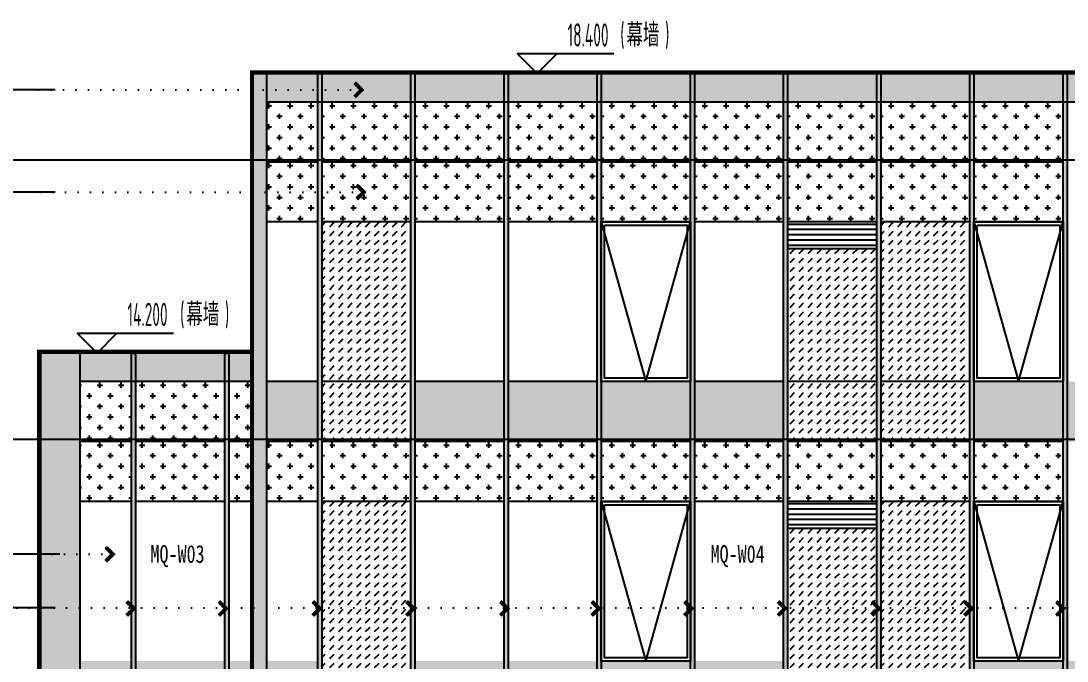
# Model space of a CAD drawing. Extents: x -863035 to 270371, y -8918 to 240488.
# Drawn here: x -304712 to -288990, y 129526 to 139148 of the extents above; entities that cross this region are included whole.
import ezdxf

# ---------------------------------------------------------------- set-up
doc = ezdxf.new("R2010")
doc.units = 0
doc.header["$LTSCALE"] = 1000
doc.header["$MEASUREMENT"] = 0
doc.linetypes.add('109-34 轴网$0$L1$0$$AUDIT_BAD_LTYPE1', pattern=[0])
doc.linetypes.add('DOT2', pattern=[0.125, 0, -0.125])
for name, color, linetype in [('01-标注_标高', 200, 'Continuous'), ('01-标注_符号', 200, 'Continuous'), ('02-TEXT_标注', 130, 'Continuous'), ('05-填充_156', 156, 'Continuous'), ('05-填充_18', 18, 'Continuous'), ('05-填充_天正', 26, 'Continuous'), ('A-C_窗', 140, 'Continuous'), ('D_铝板', 181, 'Continuous'), ('E-立面', 255, 'Continuous'), ('E-立面轮廓', 241, 'Continuous')]:
    doc.layers.add(name, color=color, linetype=linetype)
doc.layers.add('04-不打印_辅助线', color=165, linetype='Continuous', plot=False)
doc.styles.add('_TCH_DIM', font='ROS1', dxfattribs={"width": 0.75, "bigfont": 'JD'})
doc.styles.add('_TCH_LABEL', font='', dxfattribs={"width": 0.75})
doc.styles.add('logo-3', font='', dxfattribs={"width": 0.8})
doc.styles.get('_TCH_LABEL').set_extended_font_data('SimSun')
doc.styles.get('logo-3').set_extended_font_data('SimSun')
doc.dimstyles.new('副本 ISO-1', dxfattribs={"dimtxt": 2.5, "dimasz": 1.5, "dimexe": 1.25, "dimexo": 0.625, "dimtad": 1, "dimdec": 0, "dimtxsty": 'logo-3', "dimblk": 'ARCHTICK', "dimcen": 2.5, "dimdle": 1, "dimadec": 0, "dimazin": 0, "dimtfac": 1, "dimtdec": 0, "dimtix": 1, "dimtmove": 0, "dimatfit": 3, "dimldrblk": 'AR', "dimfxl": 0, "dimarcsym": 0})
pattern_1 = [(360, (31080, 19107.46), (158.75, 158.75), [79.375, -238.125]), (90, (31119.68, 19067.77), (-158.75, 158.75), [79.375, -238.125])]
pattern_2 = [(360, (31080, 23307.46), (158.75, 158.75), [79.375, -238.125]), (90, (31119.68, 23267.77), (-158.75, 158.75), [79.375, -238.125])]
pattern_3 = [(360, (31080, 20007.46), (158.75, 158.75), [79.375, -238.125]), (90, (31119.68, 19967.77), (-158.75, 158.75), [79.375, -238.125])]
pattern_4 = [(360, (31080, 24207.46), (158.75, 158.75), [79.375, -238.125]), (90, (31119.68, 24167.77), (-158.75, 158.75), [79.375, -238.125])]
pattern_5 = [(45, (31079.99, 19107.46), (4e-14, 134.70384), [95.25, -95.25])]
pattern_6 = [(45, (31079.99, 23307.46), (4e-14, 134.70384), [95.25, -95.25])]

# ---------------------------------------------------------------- blocks, each defined once
blk = doc.blocks.new('A$C2DDF4F07')
at = {"layer": 'A-C_窗'}
for points in [[(0, 2400), (1340, 2400), (1340, 0), (0, 0)], [(50, 2350), (1290, 2350), (1290, 50), (50, 50)]]:
    blk.add_lwpolyline(points, close=True, dxfattribs=at)
blk.add_lwpolyline([(0, 2400), (670, 0), (1340, 2400)], dxfattribs=at)
blk = doc.blocks.new('*U25')
at = {"layer": '05-填充_18'}
h = blk.add_hatch(color=256, dxfattribs=at)
h.dxf.hatch_style = 1
h.paths.add_polyline_path([(60, -10350), (0, -10350), (0, 310), (60, 310)])
blk.add_lwpolyline([(60, -10350), (0, -10350), (0, 310), (60, 310)], close=True)
blk = doc.blocks.new('*U32')
at = {"layer": '05-填充_18'}
h = blk.add_hatch(color=256, dxfattribs=at)
h.dxf.hatch_style = 1
h.paths.add_polyline_path([(60, -8090), (0, -8090), (0, 310), (60, 310)])
blk.add_lwpolyline([(60, -8090), (0, -8090), (0, 310), (60, 310)], close=True)
blk = doc.blocks.new('*U24')
at = {"layer": '05-填充_18'}
h = blk.add_hatch(color=256, dxfattribs=at)
h.dxf.hatch_style = 1
h.paths.add_polyline_path([(60, -14550), (0, -14550), (0, 310), (60, 310)])
blk.add_lwpolyline([(60, -14550), (0, -14550), (0, 310), (60, 310)], close=True)
blk = doc.blocks.new('_ArchTick')
at = {"color": 0, "linetype": 'ByBlock', "const_width": 0.4}
blk.add_lwpolyline([(-0.5, -0.5), (0.5, 0.5)], dxfattribs=at)
blk = doc.blocks.new('*X7')
at = {"color": 0}
for p, q in [((-1012.3116, 1692.7221), (-1012.3116, 1692.7226)), ((-1012.3115, 1692.7227), (-1012.2838, 1692.7227)), ((-1012.3111, 1692.7217), (-1012.2828, 1692.7217)), ((-1012.3106, 1692.7211), (-1012.3106, 1692.7236)), ((-1012.3105, 1692.7237), (-1012.2848, 1692.7237)), ((-1012.3101, 1692.7207), (-1012.2818, 1692.7207)), ((-1012.3096, 1692.7201), (-1012.3096, 1692.7246)), ((-1012.3095, 1692.7247), (-1012.2858, 1692.7247)), ((-1012.3091, 1692.7197), (-1012.2808, 1692.7197)), ((-1012.3086, 1692.7191), (-1012.3086, 1692.7256)), ((-1012.3085, 1692.7257), (-1012.2868, 1692.7257)), ((-1012.3081, 1692.7187), (-1012.2798, 1692.7187)), ((-1012.3076, 1692.7181), (-1012.3076, 1692.7266)), ((-1012.3075, 1692.7267), (-1012.2878, 1692.7267)), ((-1012.3071, 1692.7177), (-1012.2788, 1692.7177)), ((-1012.3066, 1692.7171), (-1012.3066, 1692.7276)), ((-1012.3065, 1692.7277), (-1012.2888, 1692.7277)), ((-1012.3061, 1692.7167), (-1012.2778, 1692.7167)), ((-1012.3056, 1692.7161), (-1012.3056, 1692.7286)), ((-1012.3055, 1692.7287), (-1012.2898, 1692.7287)), ((-1012.3051, 1692.7157), (-1012.2768, 1692.7157)), ((-1012.3046, 1692.7151), (-1012.3046, 1692.7296)), ((-1012.3045, 1692.7297), (-1012.2908, 1692.7297)), ((-1012.3041, 1692.7147), (-1012.2758, 1692.7147)), ((-1012.3036, 1692.7141), (-1012.3036, 1692.7306)), ((-1012.3035, 1692.7307), (-1012.2918, 1692.7307)), ((-1012.3031, 1692.7137), (-1012.2748, 1692.7137)), ((-1012.3026, 1692.7131), (-1012.3026, 1692.7316)), ((-1012.3025, 1692.7317), (-1012.2928, 1692.7317)), ((-1012.3021, 1692.7127), (-1012.2738, 1692.7127)), ((-1012.3016, 1692.7121), (-1012.3016, 1692.7326)), ((-1012.3015, 1692.7327), (-1012.2938, 1692.7327)), ((-1012.3011, 1692.7117), (-1012.2728, 1692.7117)), ((-1012.3006, 1692.7111), (-1012.3006, 1692.7336)), ((-1012.3005, 1692.7337), (-1012.2948, 1692.7337)), ((-1012.3001, 1692.7107), (-1012.2718, 1692.7107)), ((-1012.2996, 1692.7101), (-1012.2996, 1692.7346)), ((-1012.2995, 1692.7347), (-1012.2958, 1692.7347)), ((-1012.2991, 1692.7097), (-1012.2708, 1692.7097)), ((-1012.2986, 1692.7091), (-1012.2986, 1692.7356)), ((-1012.2985, 1692.7357), (-1012.2968, 1692.7357)), ((-1012.2981, 1692.7087), (-1012.2698, 1692.7087)), ((-1012.2976, 1692.7081), (-1012.2976, 1692.7364)), ((-1012.2971, 1692.7077), (-1012.2688, 1692.7077)), ((-1012.2966, 1692.7071), (-1012.2966, 1692.7354)), ((-1012.2961, 1692.7067), (-1012.2678, 1692.7067)), ((-1012.2956, 1692.7061), (-1012.2956, 1692.7344)), ((-1012.2951, 1692.7057), (-1012.2668, 1692.7057)), ((-1012.2946, 1692.7051), (-1012.2946, 1692.7334)), ((-1012.2941, 1692.7047), (-1012.2658, 1692.7047)), ((-1012.2936, 1692.7041), (-1012.2936, 1692.7324)), ((-1012.2931, 1692.7037), (-1012.2648, 1692.7037)), ((-1012.2926, 1692.7031), (-1012.2926, 1692.7314)), ((-1012.2921, 1692.7027), (-1012.2638, 1692.7027)), ((-1012.2916, 1692.7021), (-1012.2916, 1692.7304)), ((-1012.2911, 1692.7017), (-1012.2628, 1692.7017)), ((-1012.2906, 1692.7011), (-1012.2906, 1692.7294)), ((-1012.2901, 1692.7007), (-1012.2618, 1692.7007)), ((-1012.2896, 1692.7001), (-1012.2896, 1692.7284)), ((-1012.2891, 1692.6997), (-1012.2608, 1692.6997)), ((-1012.2886, 1692.6991), (-1012.2886, 1692.7274)), ((-1012.2881, 1692.6987), (-1012.2598, 1692.6987)), ((-1012.2876, 1692.6981), (-1012.2876, 1692.7264)), ((-1012.2871, 1692.6977), (-1012.2588, 1692.6977)), ((-1012.2866, 1692.6971), (-1012.2866, 1692.7254)), ((-1012.2861, 1692.6967), (-1012.2578, 1692.6967)), ((-1012.2856, 1692.6961), (-1012.2856, 1692.7244)), ((-1012.2851, 1692.6957), (-1012.2568, 1692.6957)), ((-1012.2846, 1692.6951), (-1012.2846, 1692.7234)), ((-1012.2841, 1692.6947), (-1012.2558, 1692.6947)), ((-1012.2836, 1692.6941), (-1012.2836, 1692.7224)), ((-1012.2831, 1692.6937), (-1012.2548, 1692.6937)), ((-1012.2826, 1692.6931), (-1012.2826, 1692.7214)), ((-1012.2821, 1692.6927), (-1012.2538, 1692.6927)), ((-1012.2816, 1692.6921), (-1012.2816, 1692.7204)), ((-1012.2811, 1692.6917), (-1012.2528, 1692.6917)), ((-1012.2806, 1692.6911), (-1012.2806, 1692.7194)), ((-1012.2801, 1692.6907), (-1012.2518, 1692.6907)), ((-1012.2796, 1692.6901), (-1012.2796, 1692.7184)), ((-1012.2791, 1692.6897), (-1012.2508, 1692.6897)), ((-1012.2786, 1692.6891), (-1012.2786, 1692.7174)), ((-1012.2781, 1692.6887), (-1012.2498, 1692.6887)), ((-1012.2776, 1692.6881), (-1012.2776, 1692.7164)), ((-1012.2771, 1692.6877), (-1012.2488, 1692.6877)), ((-1012.2766, 1692.6871), (-1012.2766, 1692.7154)), ((-1012.2761, 1692.6867), (-1012.2478, 1692.6867)), ((-1012.2756, 1692.6861), (-1012.2756, 1692.7144)), ((-1012.2756, 1692.6537), (-1012.2473, 1692.6537)), ((-1012.2751, 1692.6857), (-1012.2468, 1692.6857)), ((-1012.2746, 1692.6851), (-1012.2746, 1692.7134)), ((-1012.2746, 1692.6547), (-1012.2463, 1692.6547)), ((-1012.2746, 1692.6264), (-1012.2746, 1692.6547)), ((-1012.2741, 1692.6847), (-1012.2458, 1692.6847)), ((-1012.2736, 1692.6841), (-1012.2736, 1692.7124)), ((-1012.2736, 1692.6557), (-1012.2453, 1692.6557)), ((-1012.2736, 1692.6274), (-1012.2736, 1692.6557)), ((-1012.2731, 1692.6837), (-1012.2448, 1692.6837)), ((-1012.2726, 1692.6831), (-1012.2726, 1692.7114)), ((-1012.2726, 1692.6567), (-1012.2443, 1692.6567)), ((-1012.2726, 1692.6284), (-1012.2726, 1692.6567)), ((-1012.2721, 1692.6827), (-1012.2438, 1692.6827)), ((-1012.2716, 1692.6821), (-1012.2716, 1692.7104)), ((-1012.2716, 1692.6577), (-1012.2433, 1692.6577)), ((-1012.2716, 1692.6294), (-1012.2716, 1692.6577)), ((-1012.2711, 1692.6817), (-1012.2428, 1692.6817)), ((-1012.2706, 1692.6811), (-1012.2706, 1692.7094)), ((-1012.2706, 1692.6587), (-1012.2423, 1692.6587)), ((-1012.2706, 1692.6304), (-1012.2706, 1692.6587)), ((-1012.2701, 1692.6807), (-1012.2418, 1692.6807)), ((-1012.2696, 1692.6801), (-1012.2696, 1692.7084)), ((-1012.2696, 1692.6597), (-1012.2413, 1692.6597)), ((-1012.2696, 1692.6314), (-1012.2696, 1692.6597)), ((-1012.2691, 1692.6797), (-1012.2408, 1692.6797)), ((-1012.2686, 1692.6791), (-1012.2686, 1692.7074)), ((-1012.2686, 1692.6607), (-1012.2403, 1692.6607)), ((-1012.2686, 1692.6324), (-1012.2686, 1692.6607)), ((-1012.2681, 1692.6787), (-1012.2398, 1692.6787)), ((-1012.2676, 1692.6781), (-1012.2676, 1692.7064)), ((-1012.2676, 1692.6617), (-1012.2393, 1692.6617)), ((-1012.2676, 1692.6334), (-1012.2676, 1692.6617)), ((-1012.2671, 1692.6777), (-1012.2388, 1692.6777)), ((-1012.2666, 1692.6771), (-1012.2666, 1692.7054)), ((-1012.2666, 1692.6627), (-1012.2383, 1692.6627)), ((-1012.2666, 1692.6344), (-1012.2666, 1692.6627)), ((-1012.2661, 1692.6767), (-1012.2378, 1692.6767)), ((-1012.2656, 1692.6761), (-1012.2656, 1692.7044)), ((-1012.2656, 1692.6637), (-1012.2373, 1692.6637)), ((-1012.2656, 1692.6354), (-1012.2656, 1692.6637)), ((-1012.2651, 1692.6757), (-1012.2368, 1692.6757)), ((-1012.2646, 1692.6751), (-1012.2646, 1692.7034)), ((-1012.2646, 1692.6647), (-1012.2363, 1692.6647)), ((-1012.2646, 1692.6364), (-1012.2646, 1692.6647)), ((-1012.2641, 1692.6747), (-1012.2358, 1692.6747)), ((-1012.2636, 1692.6741), (-1012.2636, 1692.7024)), ((-1012.2636, 1692.6657), (-1012.2353, 1692.6657)), ((-1012.2636, 1692.6374), (-1012.2636, 1692.6657)), ((-1012.2631, 1692.6737), (-1012.2348, 1692.6737)), ((-1012.2626, 1692.6731), (-1012.2626, 1692.7014)), ((-1012.2626, 1692.6667), (-1012.2343, 1692.6667)), ((-1012.2626, 1692.6384), (-1012.2626, 1692.6667)), ((-1012.2621, 1692.6727), (-1012.2338, 1692.6727)), ((-1012.2616, 1692.6721), (-1012.2616, 1692.7004)), ((-1012.2616, 1692.6677), (-1012.2333, 1692.6677)), ((-1012.2616, 1692.6394), (-1012.2616, 1692.6677)), ((-1012.2611, 1692.6717), (-1012.2328, 1692.6717)), ((-1012.2606, 1692.6711), (-1012.2606, 1692.6994)), ((-1012.2606, 1692.6687), (-1012.2323, 1692.6687)), ((-1012.2606, 1692.6404), (-1012.2606, 1692.6687)), ((-1012.2601, 1692.6707), (-1012.2318, 1692.6707)), ((-1012.2596, 1692.6701), (-1012.2596, 1692.6984)), ((-1012.2596, 1692.6697), (-1012.2313, 1692.6697)), ((-1012.2596, 1692.6414), (-1012.2596, 1692.6697)), ((-1012.2586, 1692.6424), (-1012.2586, 1692.6974)), ((-1012.2576, 1692.6434), (-1012.2576, 1692.6964)), ((-1012.2566, 1692.6444), (-1012.2566, 1692.6954)), ((-1012.2556, 1692.6454), (-1012.2556, 1692.6944)), ((-1012.2546, 1692.6464), (-1012.2546, 1692.6934)), ((-1012.2536, 1692.6474), (-1012.2536, 1692.6924)), ((-1012.2526, 1692.6484), (-1012.2526, 1692.6914)), ((-1012.2516, 1692.6494), (-1012.2516, 1692.6904)), ((-1012.2506, 1692.6504), (-1012.2506, 1692.6894)), ((-1012.2496, 1692.6514), (-1012.2496, 1692.6884)), ((-1012.2486, 1692.6524), (-1012.2486, 1692.6874)), ((-1012.2476, 1692.6534), (-1012.2476, 1692.6864)), ((-1012.2466, 1692.6544), (-1012.2466, 1692.6854)), ((-1012.2456, 1692.6554), (-1012.2456, 1692.6844)), ((-1012.2446, 1692.6564), (-1012.2446, 1692.6834)), ((-1012.2436, 1692.6574), (-1012.2436, 1692.6824)), ((-1012.2426, 1692.6584), (-1012.2426, 1692.6814)), ((-1012.2416, 1692.6594), (-1012.2416, 1692.6804)), ((-1012.2406, 1692.6604), (-1012.2406, 1692.6794)), ((-1012.2396, 1692.6614), (-1012.2396, 1692.6784)), ((-1012.2386, 1692.6624), (-1012.2386, 1692.6774)), ((-1012.2376, 1692.6634), (-1012.2376, 1692.6764)), ((-1012.2366, 1692.6644), (-1012.2366, 1692.6754)), ((-1012.2356, 1692.6654), (-1012.2356, 1692.6744)), ((-1012.2346, 1692.6664), (-1012.2346, 1692.6734)), ((-1012.2336, 1692.6674), (-1012.2336, 1692.6724)), ((-1012.2326, 1692.6684), (-1012.2326, 1692.6714)), ((-1012.2316, 1692.6694), (-1012.2316, 1692.6704)), ((-1012.3116, 1692.6177), (-1012.2833, 1692.6177)), ((-1012.3116, 1692.6172), (-1012.3116, 1692.6177)), ((-1012.3111, 1692.6167), (-1012.2843, 1692.6167)), ((-1012.3106, 1692.6187), (-1012.2823, 1692.6187)), ((-1012.3106, 1692.6162), (-1012.3106, 1692.6187)), ((-1012.3101, 1692.6157), (-1012.2853, 1692.6157)), ((-1012.3096, 1692.6197), (-1012.2813, 1692.6197)), ((-1012.3096, 1692.6152), (-1012.3096, 1692.6197)), ((-1012.3091, 1692.6147), (-1012.2863, 1692.6147)), ((-1012.3086, 1692.6207), (-1012.2803, 1692.6207)), ((-1012.3086, 1692.6142), (-1012.3086, 1692.6207)), ((-1012.3081, 1692.6137), (-1012.2873, 1692.6137)), ((-1012.3076, 1692.6217), (-1012.2793, 1692.6217)), ((-1012.3076, 1692.6132), (-1012.3076, 1692.6217)), ((-1012.3071, 1692.6127), (-1012.2883, 1692.6127)), ((-1012.3066, 1692.6227), (-1012.2783, 1692.6227)), ((-1012.3066, 1692.6122), (-1012.3066, 1692.6227)), ((-1012.3061, 1692.6117), (-1012.2893, 1692.6117)), ((-1012.3056, 1692.6237), (-1012.2773, 1692.6237)), ((-1012.3056, 1692.6112), (-1012.3056, 1692.6237)), ((-1012.3051, 1692.6107), (-1012.2903, 1692.6107)), ((-1012.3046, 1692.6247), (-1012.2763, 1692.6247)), ((-1012.3046, 1692.6102), (-1012.3046, 1692.6247)), ((-1012.3041, 1692.6097), (-1012.2913, 1692.6097)), ((-1012.3036, 1692.6257), (-1012.2753, 1692.6257)), ((-1012.3036, 1692.6092), (-1012.3036, 1692.6257)), ((-1012.3031, 1692.6087), (-1012.2923, 1692.6087)), ((-1012.3026, 1692.6267), (-1012.2743, 1692.6267)), ((-1012.3026, 1692.6082), (-1012.3026, 1692.6267)), ((-1012.3021, 1692.6077), (-1012.2933, 1692.6077)), ((-1012.3016, 1692.6277), (-1012.2733, 1692.6277)), ((-1012.3016, 1692.6072), (-1012.3016, 1692.6277)), ((-1012.3011, 1692.6067), (-1012.2943, 1692.6067)), ((-1012.3006, 1692.6287), (-1012.2723, 1692.6287)), ((-1012.3006, 1692.6062), (-1012.3006, 1692.6287)), ((-1012.3001, 1692.6057), (-1012.2953, 1692.6057)), ((-1012.2996, 1692.6297), (-1012.2713, 1692.6297)), ((-1012.2996, 1692.6052), (-1012.2996, 1692.6297)), ((-1012.2991, 1692.6047), (-1012.2963, 1692.6047)), ((-1012.2986, 1692.6307), (-1012.2703, 1692.6307)), ((-1012.2986, 1692.6042), (-1012.2986, 1692.6307)), ((-1012.2981, 1692.6037), (-1012.2973, 1692.6037)), ((-1012.2976, 1692.6317), (-1012.2693, 1692.6317)), ((-1012.2976, 1692.6034), (-1012.2976, 1692.6317)), ((-1012.2966, 1692.6327), (-1012.2683, 1692.6327)), ((-1012.2966, 1692.6044), (-1012.2966, 1692.6327)), ((-1012.2956, 1692.6337), (-1012.2673, 1692.6337)), ((-1012.2956, 1692.6054), (-1012.2956, 1692.6337)), ((-1012.2946, 1692.6347), (-1012.2663, 1692.6347)), ((-1012.2946, 1692.6064), (-1012.2946, 1692.6347)), ((-1012.2936, 1692.6357), (-1012.2653, 1692.6357)), ((-1012.2936, 1692.6074), (-1012.2936, 1692.6357)), ((-1012.2926, 1692.6367), (-1012.2643, 1692.6367)), ((-1012.2926, 1692.6084), (-1012.2926, 1692.6367)), ((-1012.2916, 1692.6377), (-1012.2633, 1692.6377)), ((-1012.2916, 1692.6094), (-1012.2916, 1692.6377)), ((-1012.2906, 1692.6387), (-1012.2623, 1692.6387)), ((-1012.2906, 1692.6104), (-1012.2906, 1692.6387)), ((-1012.2896, 1692.6397), (-1012.2613, 1692.6397)), ((-1012.2896, 1692.6114), (-1012.2896, 1692.6397)), ((-1012.2886, 1692.6407), (-1012.2603, 1692.6407)), ((-1012.2886, 1692.6124), (-1012.2886, 1692.6407)), ((-1012.2876, 1692.6417), (-1012.2593, 1692.6417)), ((-1012.2876, 1692.6134), (-1012.2876, 1692.6417)), ((-1012.2866, 1692.6427), (-1012.2583, 1692.6427)), ((-1012.2866, 1692.6144), (-1012.2866, 1692.6427)), ((-1012.2856, 1692.6437), (-1012.2573, 1692.6437)), ((-1012.2856, 1692.6154), (-1012.2856, 1692.6437)), ((-1012.2846, 1692.6447), (-1012.2563, 1692.6447)), ((-1012.2846, 1692.6164), (-1012.2846, 1692.6447)), ((-1012.2836, 1692.6457), (-1012.2553, 1692.6457)), ((-1012.2836, 1692.6174), (-1012.2836, 1692.6457)), ((-1012.2826, 1692.6467), (-1012.2543, 1692.6467)), ((-1012.2826, 1692.6184), (-1012.2826, 1692.6467)), ((-1012.2816, 1692.6477), (-1012.2533, 1692.6477)), ((-1012.2816, 1692.6194), (-1012.2816, 1692.6477)), ((-1012.2806, 1692.6487), (-1012.2523, 1692.6487)), ((-1012.2806, 1692.6204), (-1012.2806, 1692.6487)), ((-1012.2796, 1692.6497), (-1012.2513, 1692.6497)), ((-1012.2796, 1692.6214), (-1012.2796, 1692.6497)), ((-1012.2786, 1692.6507), (-1012.2503, 1692.6507)), ((-1012.2786, 1692.6224), (-1012.2786, 1692.6507)), ((-1012.2776, 1692.6517), (-1012.2493, 1692.6517)), ((-1012.2776, 1692.6234), (-1012.2776, 1692.6517)), ((-1012.2766, 1692.6527), (-1012.2483, 1692.6527)), ((-1012.2766, 1692.6244), (-1012.2766, 1692.6527)), ((-1012.2756, 1692.6254), (-1012.2756, 1692.6537))]:
    blk.add_line(p, q, dxfattribs=at)
blk = doc.blocks.new('A-ARROW')
blk.add_lwpolyline([(0.0808, 0.0525), (0.0666, 0.0666), (0, 0), (0.0666, -0.0666), (0.0808, -0.0525), (0.0283, 0)], close=True)
at = {"rotation": 180}
blk.add_blockref('*X7', (-1012.2311, 1692.6699), dxfattribs=at)
blk = doc.blocks.new('AR')
at = {"xscale": -21.59999999986031, "yscale": 21.59999999999127, "zscale": 21.6, "rotation": 359.9999997162888}
blk.add_blockref('A-ARROW', (0, 0), dxfattribs=at)
blk = doc.blocks.new('htgrsjuhytj')
at = {"layer": '05-填充_156'}
h = blk.add_hatch(dxfattribs=at)
h.set_pattern_fill('CROSS', color=136, scale=100, angle=90)
h.set_pattern_definition(pattern_4)
h.paths.add_polyline_path([(12165.7, -5748.3), (11395.7, -5748.3), (11395.7, -6648.3), (12165.7, -6648.3)])
h = blk.add_hatch(dxfattribs=at)
h.set_pattern_fill('CROSS', color=136, scale=100, angle=90)
h.set_pattern_definition(pattern_4)
h.paths.add_polyline_path([(13565.7, -5748.3), (12225.7, -5748.3), (12225.7, -6648.3), (13565.7, -6648.3)])
h = blk.add_hatch(dxfattribs=at)
h.set_pattern_fill('CROSS', color=136, scale=100, angle=90)
h.set_pattern_definition([(360, (32480, 24207.46), (158.75, 158.75), [79.375, -238.125]), (90, (32519.68, 24167.77), (-158.75, 158.75), [79.375, -238.125])])
h.paths.add_polyline_path([(14965.7, -5748.3), (13625.7, -5748.3), (13625.7, -6648.3), (14965.7, -6648.3)])
h = blk.add_hatch(dxfattribs=at)
h.set_pattern_fill('CROSS', color=136, scale=100, angle=90)
h.set_pattern_definition([(360, (33880, 24207.46), (158.75, 158.75), [79.375, -238.125]), (90, (33919.68, 24167.77), (-158.75, 158.75), [79.375, -238.125])])
h.paths.add_polyline_path([(16365.7, -5748.3), (15025.7, -5748.3), (15025.7, -6648.3), (16365.7, -6648.3)])
h = blk.add_hatch(dxfattribs=at)
h.set_pattern_fill('CROSS', color=136, scale=100, angle=90)
h.set_pattern_definition([(360, (35280, 24207.46), (158.75, 158.75), [79.375, -238.125]), (90, (35319.68, 24167.77), (-158.75, 158.75), [79.375, -238.125])])
h.paths.add_polyline_path([(17765.7, -5748.3), (16425.7, -5748.3), (16425.7, -6648.3), (17765.7, -6648.3)])
h = blk.add_hatch(dxfattribs=at)
h.set_pattern_fill('CROSS', color=136, scale=100, angle=90)
h.set_pattern_definition([(360, (36680, 24207.46), (158.75, 158.75), [79.375, -238.125]), (90, (36719.68, 24167.77), (-158.75, 158.75), [79.375, -238.125])])
h.paths.add_polyline_path([(19165.7, -5748.3), (17825.7, -5748.3), (17825.7, -6648.3), (19165.7, -6648.3)])
h = blk.add_hatch(dxfattribs=at)
h.set_pattern_fill('CROSS', color=136, scale=100, angle=90)
h.set_pattern_definition([(360, (38080, 24207.46), (158.75, 158.75), [79.375, -238.125]), (90, (38119.68, 24167.77), (-158.75, 158.75), [79.375, -238.125])])
h.paths.add_polyline_path([(20565.7, -5748.3), (19225.7, -5748.3), (19225.7, -6648.3), (20565.7, -6648.3)])
h = blk.add_hatch(dxfattribs=at)
h.set_pattern_fill('CROSS', color=136, scale=100, angle=90)
h.set_pattern_definition([(360, (39480, 24207.46), (158.75, 158.75), [79.375, -238.125]), (90, (39519.68, 24167.77), (-158.75, 158.75), [79.375, -238.125])])
h.paths.add_polyline_path([(21965.7, -5748.3), (20625.7, -5748.3), (20625.7, -6648.3), (21965.7, -6648.3)])
h = blk.add_hatch(dxfattribs=at)
h.set_pattern_fill('CROSS', color=136, scale=100, angle=90)
h.set_pattern_definition([(360, (40880, 24207.46), (158.75, 158.75), [79.375, -238.125]), (90, (40919.68, 24167.77), (-158.75, 158.75), [79.375, -238.125])])
h.paths.add_polyline_path([(23365.7, -5748.3), (22025.7, -5748.3), (22025.7, -6648.3), (23365.7, -6648.3)])
h = blk.add_hatch(dxfattribs=at)
h.set_pattern_fill('CROSS', color=136, scale=100, angle=90)
h.set_pattern_definition(pattern_2)
h.paths.add_polyline_path([(12165.7, -6648.3), (11395.7, -6648.3), (11395.7, -7548.3), (12165.7, -7548.3)])
h = blk.add_hatch(dxfattribs=at)
h.set_pattern_fill('CROSS', color=136, scale=100, angle=90)
h.set_pattern_definition(pattern_2)
h.paths.add_polyline_path([(13565.7, -6648.3), (12225.7, -6648.3), (12225.7, -7548.3), (13565.7, -7548.3)])
h = blk.add_hatch(dxfattribs=at)
h.set_pattern_fill('CROSS', color=136, scale=100, angle=90)
h.set_pattern_definition([(360, (32480, 23307.46), (158.75, 158.75), [79.375, -238.125]), (90, (32519.68, 23267.77), (-158.75, 158.75), [79.375, -238.125])])
h.paths.add_polyline_path([(14965.7, -6648.3), (13625.7, -6648.3), (13625.7, -7548.3), (14965.7, -7548.3)])
h = blk.add_hatch(dxfattribs=at)
h.set_pattern_fill('CROSS', color=136, scale=100, angle=90)
h.set_pattern_definition([(360, (33880, 23307.46), (158.75, 158.75), [79.375, -238.125]), (90, (33919.68, 23267.77), (-158.75, 158.75), [79.375, -238.125])])
h.paths.add_polyline_path([(16365.7, -6648.3), (15025.7, -6648.3), (15025.7, -7548.3), (16365.7, -7548.3)])
h = blk.add_hatch(dxfattribs=at)
h.set_pattern_fill('CROSS', color=136, scale=100, angle=90)
h.set_pattern_definition([(360, (35280, 23307.46), (158.75, 158.75), [79.375, -238.125]), (90, (35319.68, 23267.77), (-158.75, 158.75), [79.375, -238.125])])
h.paths.add_polyline_path([(17765.7, -6648.3), (16425.7, -6648.3), (16425.7, -7548.3), (17765.7, -7548.3)])
h = blk.add_hatch(dxfattribs=at)
h.set_pattern_fill('CROSS', color=136, scale=100, angle=90)
h.set_pattern_definition([(360, (36680, 23307.46), (158.75, 158.75), [79.375, -238.125]), (90, (36719.68, 23267.77), (-158.75, 158.75), [79.375, -238.125])])
h.paths.add_polyline_path([(19165.7, -6648.3), (17825.7, -6648.3), (17825.7, -7548.3), (19165.7, -7548.3)])
h = blk.add_hatch(dxfattribs=at)
h.set_pattern_fill('CROSS', color=136, scale=100, angle=90)
h.set_pattern_definition([(360, (38080, 23307.46), (158.75, 158.75), [79.375, -238.125]), (90, (38119.68, 23267.77), (-158.75, 158.75), [79.375, -238.125])])
h.paths.add_polyline_path([(20565.7, -6648.3), (19225.7, -6648.3), (19225.7, -7548.3), (20565.7, -7548.3)])
h = blk.add_hatch(dxfattribs=at)
h.set_pattern_fill('CROSS', color=136, scale=100, angle=90)
h.set_pattern_definition([(360, (39480, 23307.46), (158.75, 158.75), [79.375, -238.125]), (90, (39519.68, 23267.77), (-158.75, 158.75), [79.375, -238.125])])
h.paths.add_polyline_path([(21965.7, -6648.3), (20625.7, -6648.3), (20625.7, -7548.3), (21965.7, -7548.3)])
h = blk.add_hatch(dxfattribs=at)
h.set_pattern_fill('CROSS', color=136, scale=100, angle=90)
h.set_pattern_definition([(360, (40880, 23307.46), (158.75, 158.75), [79.375, -238.125]), (90, (40919.68, 23267.77), (-158.75, 158.75), [79.375, -238.125])])
h.paths.add_polyline_path([(23365.7, -6648.3), (22025.7, -6648.3), (22025.7, -7548.3), (23365.7, -7548.3)])
h = blk.add_hatch(dxfattribs=at)
h.set_pattern_fill('DASH', color=256, scale=100, angle=135)
h.set_pattern_definition([(45, (22679.99, 23307.46), (4e-14, 134.70384), [95.25, -95.25])])
h.paths.add_polyline_path([(13565.7, -7548.3), (12225.7, -7548.3), (12225.7, -10848.3), (13565.7, -10848.3)])
h = blk.add_hatch(dxfattribs=at)
h.set_pattern_fill('DASH', color=256, scale=100, angle=135)
h.set_pattern_definition(pattern_6)
h.paths.add_polyline_path([(21965.7, -7548.3), (20625.7, -7548.3), (20625.7, -10848.3), (21965.7, -10848.3)])
h = blk.add_hatch(dxfattribs=at)
h.set_pattern_fill('DASH', color=256, scale=100, angle=135)
h.set_pattern_definition(pattern_6)
h.paths.add_polyline_path([(20565.7, -7948.3), (19225.7, -7948.3), (19225.7, -10848.3), (20565.7, -10848.3)])
h = blk.add_hatch(dxfattribs=at)
h.set_pattern_fill('CROSS', color=136, scale=100, angle=90)
h.set_pattern_definition(pattern_3)
h.paths.add_polyline_path([(9365.7, -9948.3), (8595.7, -9948.3), (8595.7, -10848.3), (9365.7, -10848.3)])
h = blk.add_hatch(dxfattribs=at)
h.set_pattern_fill('CROSS', color=136, scale=100, angle=90)
h.set_pattern_definition(pattern_3)
h.paths.add_polyline_path([(10765.7, -9948.3), (9425.7, -9948.3), (9425.7, -10848.3), (10765.7, -10848.3)])
h = blk.add_hatch(dxfattribs=at)
h.set_pattern_fill('CROSS', color=136, scale=100, angle=90)
h.set_pattern_definition(pattern_3)
h.paths.add_polyline_path([(11195.7, -9948.3), (10825.7, -9948.3), (10825.7, -10848.3), (11195.7, -10848.3)])
h = blk.add_hatch(dxfattribs=at)
h.set_pattern_fill('CROSS', color=136, scale=100, angle=90)
h.set_pattern_definition(pattern_1)
h.paths.add_polyline_path([(9365.7, -10848.3), (8595.7, -10848.3), (8595.7, -11748.3), (9365.7, -11748.3)])
h = blk.add_hatch(dxfattribs=at)
h.set_pattern_fill('CROSS', color=136, scale=100, angle=90)
h.set_pattern_definition(pattern_1)
h.paths.add_polyline_path([(10765.7, -10848.3), (9425.7, -10848.3), (9425.7, -11748.3), (10765.7, -11748.3)])
h = blk.add_hatch(dxfattribs=at)
h.set_pattern_fill('CROSS', color=136, scale=100, angle=90)
h.set_pattern_definition(pattern_1)
h.paths.add_polyline_path([(11195.7, -10848.3), (10825.7, -10848.3), (10825.7, -11748.3), (11195.7, -11748.3)])
h = blk.add_hatch(dxfattribs=at)
h.set_pattern_fill('CROSS', color=136, scale=100, angle=90)
h.set_pattern_definition(pattern_1)
h.paths.add_polyline_path([(12165.7, -10848.3), (11395.7, -10848.3), (11395.7, -11748.3), (12165.7, -11748.3)])
h = blk.add_hatch(dxfattribs=at)
h.set_pattern_fill('CROSS', color=136, scale=100, angle=90)
h.set_pattern_definition(pattern_1)
h.paths.add_polyline_path([(13565.7, -10848.3), (12225.7, -10848.3), (12225.7, -11748.3), (13565.7, -11748.3)])
h = blk.add_hatch(dxfattribs=at)
h.set_pattern_fill('CROSS', color=136, scale=100, angle=90)
h.set_pattern_definition([(360, (32480, 19107.46), (158.75, 158.75), [79.375, -238.125]), (90, (32519.68, 19067.77), (-158.75, 158.75), [79.375, -238.125])])
h.paths.add_polyline_path([(14965.7, -10848.3), (13625.7, -10848.3), (13625.7, -11748.3), (14965.7, -11748.3)])
h = blk.add_hatch(dxfattribs=at)
h.set_pattern_fill('CROSS', color=136, scale=100, angle=90)
h.set_pattern_definition([(360, (33880, 19107.46), (158.75, 158.75), [79.375, -238.125]), (90, (33919.68, 19067.77), (-158.75, 158.75), [79.375, -238.125])])
h.paths.add_polyline_path([(16365.7, -10848.3), (15025.7, -10848.3), (15025.7, -11748.3), (16365.7, -11748.3)])
h = blk.add_hatch(dxfattribs=at)
h.set_pattern_fill('CROSS', color=136, scale=100, angle=90)
h.set_pattern_definition([(360, (35280, 19107.46), (158.75, 158.75), [79.375, -238.125]), (90, (35319.68, 19067.77), (-158.75, 158.75), [79.375, -238.125])])
h.paths.add_polyline_path([(17765.7, -10848.3), (16425.7, -10848.3), (16425.7, -11748.3), (17765.7, -11748.3)])
h = blk.add_hatch(dxfattribs=at)
h.set_pattern_fill('CROSS', color=136, scale=100, angle=90)
h.set_pattern_definition([(360, (36680, 19107.46), (158.75, 158.75), [79.375, -238.125]), (90, (36719.68, 19067.77), (-158.75, 158.75), [79.375, -238.125])])
h.paths.add_polyline_path([(19165.7, -10848.3), (17825.7, -10848.3), (17825.7, -11748.3), (19165.7, -11748.3)])
h = blk.add_hatch(dxfattribs=at)
h.set_pattern_fill('CROSS', color=136, scale=100, angle=90)
h.set_pattern_definition([(360, (38080, 19107.46), (158.75, 158.75), [79.375, -238.125]), (90, (38119.68, 19067.77), (-158.75, 158.75), [79.375, -238.125])])
h.paths.add_polyline_path([(20565.7, -10848.3), (19225.7, -10848.3), (19225.7, -11748.3), (20565.7, -11748.3)])
h = blk.add_hatch(dxfattribs=at)
h.set_pattern_fill('CROSS', color=136, scale=100, angle=90)
h.set_pattern_definition([(360, (39480, 19107.46), (158.75, 158.75), [79.375, -238.125]), (90, (39519.68, 19067.77), (-158.75, 158.75), [79.375, -238.125])])
h.paths.add_polyline_path([(21965.7, -10848.3), (20625.7, -10848.3), (20625.7, -11748.3), (21965.7, -11748.3)])
h = blk.add_hatch(dxfattribs=at)
h.set_pattern_fill('CROSS', color=136, scale=100, angle=90)
h.set_pattern_definition([(360, (40880, 19107.46), (158.75, 158.75), [79.375, -238.125]), (90, (40919.68, 19067.77), (-158.75, 158.75), [79.375, -238.125])])
h.paths.add_polyline_path([(23365.7, -10848.3), (22025.7, -10848.3), (22025.7, -11748.3), (23365.7, -11748.3)])
h = blk.add_hatch(dxfattribs=at)
h.set_pattern_fill('DASH', color=256, scale=100, angle=135)
h.set_pattern_definition([(45, (22679.99, 19107.46), (4e-14, 134.70384), [95.25, -95.25])])
h.paths.add_polyline_path([(13565.7, -11748.3), (12225.7, -11748.3), (12225.7, -15048.3), (13565.7, -15048.3)])
h = blk.add_hatch(dxfattribs=at)
h.set_pattern_fill('DASH', color=256, scale=100, angle=135)
h.set_pattern_definition(pattern_5)
h.paths.add_polyline_path([(21965.7, -11748.3), (20625.7, -11748.3), (20625.7, -15048.3), (21965.7, -15048.3)])
h = blk.add_hatch(dxfattribs=at)
h.set_pattern_fill('DASH', color=256, scale=100, angle=135)
h.set_pattern_definition(pattern_5)
h.paths.add_polyline_path([(20565.7, -12148.3), (19225.7, -12148.3), (19225.7, -15048.3), (20565.7, -15048.3)])
at = {"layer": '05-填充_18'}
h = blk.add_hatch(color=256, dxfattribs=at)
h.dxf.hatch_style = 1
h.paths.add_polyline_path([(11395.7, -5318.3), (11195.7, -5318.3), (11195.7, -20178.3), (11395.7, -20178.3)])
h = blk.add_hatch(color=256, dxfattribs=at)
h.dxf.hatch_style = 1
h.paths.add_polyline_path([(11395.7, -5318.3), (11395.7, -5748.3), (23995.7, -5748.3), (23995.7, -5318.3)])
h = blk.add_hatch(color=256, dxfattribs=at)
h.dxf.hatch_style = 1
h.paths.add_polyline_path([(7995.7, -20178.3), (8595.7, -20178.3), (8595.7, -9518.3), (7995.7, -9518.3)])
h = blk.add_hatch(color=256, dxfattribs=at)
h.dxf.hatch_style = 1
h.paths.add_polyline_path([(8595.7, -9518.3), (8595.7, -9948.3), (11195.7, -9948.3), (11195.7, -9518.3)])
at = {"layer": '05-填充_天正'}
h = blk.add_hatch(dxfattribs=at)
h.set_pattern_fill('AR-CONC', color=256, scale=200)
h.set_pattern_definition([(50, (11547.93, -166974.53), (364.36934, -31.87817), [38.1, -419.1]), (355, (11547.93, -166974.53), (-70.48565, 382.1133), [30.48, -335.28]), (100.451, (11578.3, -166977.2), (293.885, 350.2334), [32.38, -356.18]), (46.1842, (11547.93, -166872.93), (542.1581, -84.0847), [57.15, -628.65]), (96.6356, (11593.1, -166879.94), (474.8085, 494.8511), [48.57, -534.27]), (351.184, (11547.93, -166872.93), (474.8092, 494.8502), [45.72, -502.92]), (21, (11598.73, -166898.33), (303.22976, -204.53104), [38.1, -419.1]), (326, (11598.73, -166898.33), (123.6041, 368.3759), [30.48, -335.28]), (71.4514, (11624, -166915.38), (426.833, 163.8457), [32.38, -356.18]), (37.5, (11547.93, -166974.53), (6.17721, 169.11008), [0, -331.216, 0, -340.36, 0, -336.55]), (7.5, (11547.93, -166974.53), (133.63933, 200.36115), [0, -194.056, 0, -323.596, 0, -128.27]), (327.5, (11434.65, -166974.53), (271.18119, -11.45749), [0, -127, 0, -396.24, 0, -525.78]), (317.5, (11383.85, -166974.53), (296.25836, 50.85298), [0, -165.1, 0, -263.144, 0, -373.38])])
h.paths.add_polyline_path([(50025.7, -9948.3), (50795.7, -9948.3), (50795.7, -10848.3), (50025.7, -10848.3)])
h.paths.add_polyline_path([(48625.7, -10848.3), (49965.7, -10848.3), (49965.7, -9948.3), (48625.7, -9948.3)])
h.paths.add_polyline_path([(47225.7, -10848.3), (48565.7, -10848.3), (48565.7, -9948.3), (47225.7, -9948.3)])
h.paths.add_polyline_path([(43025.7, -9948.3), (44365.7, -9948.3), (44365.7, -10848.3), (43025.7, -10848.3)])
h.paths.add_polyline_path([(41625.7, -10848.3), (42965.7, -10848.3), (42965.7, -9948.3), (41625.7, -9948.3)])
h.paths.add_polyline_path([(41345.7, -10848.3), (41565.7, -10848.3), (41565.7, -9948.3), (41345.7, -9948.3)])
h.paths.add_polyline_path([(23995.7, -9948.3), (24765.7, -9948.3), (24765.7, -10848.3), (23995.7, -10848.3)])
h.paths.add_polyline_path([(23425.7, -10848.3), (23995.7, -10848.3), (23995.7, -9948.3), (23425.7, -9948.3)])
h.paths.add_polyline_path([(22025.7, -10848.3), (23365.7, -10848.3), (23365.7, -9948.3), (22025.7, -9948.3)])
h.paths.add_polyline_path([(17825.7, -10848.3), (19165.7, -10848.3), (19165.7, -9948.3), (17825.7, -9948.3)])
h.paths.add_polyline_path([(16425.7, -10848.3), (17765.7, -10848.3), (17765.7, -9948.3), (16425.7, -9948.3)])
h.paths.add_polyline_path([(15025.7, -10848.3), (16365.7, -10848.3), (16365.7, -9948.3), (15025.7, -9948.3)])
h.paths.add_polyline_path([(13625.7, -10848.3), (14965.7, -10848.3), (14965.7, -9948.3), (13625.7, -9948.3)])
h.paths.add_polyline_path([(11395.7, -10848.3), (12165.7, -10848.3), (12165.7, -9948.3), (11395.7, -9948.3)])
h = blk.add_hatch(dxfattribs=at)
h.set_pattern_fill('AR-CONC', color=256, scale=200)
h.set_pattern_definition([(50, (11547.93, -171174.53), (364.36934, -31.87817), [38.1, -419.1]), (355, (11547.93, -171174.53), (-70.48565, 382.1133), [30.48, -335.28]), (100.451, (11578.3, -171177.2), (293.885, 350.2334), [32.38, -356.18]), (46.1842, (11547.93, -171072.93), (542.1581, -84.0847), [57.15, -628.65]), (96.6356, (11593.1, -171079.94), (474.8085, 494.8511), [48.57, -534.27]), (351.184, (11547.93, -171072.93), (474.8092, 494.8502), [45.72, -502.92]), (21, (11598.73, -171098.33), (303.22976, -204.53104), [38.1, -419.1]), (326, (11598.73, -171098.33), (123.6041, 368.3759), [30.48, -335.28]), (71.4514, (11624, -171115.38), (426.833, 163.8457), [32.38, -356.18]), (37.5, (11547.93, -171174.53), (6.17721, 169.11008), [0, -331.216, 0, -340.36, 0, -336.55]), (7.5, (11547.93, -171174.53), (133.63933, 200.36115), [0, -194.056, 0, -323.596, 0, -128.27]), (327.5, (11434.65, -171174.53), (271.18119, -11.45749), [0, -127, 0, -396.24, 0, -525.78]), (317.5, (11383.85, -171174.53), (296.25836, 50.85298), [0, -165.1, 0, -263.144, 0, -373.38])])
h.paths.add_polyline_path([(50025.7, -14148.3), (50795.7, -14148.3), (50795.7, -15048.3), (50025.7, -15048.3)])
h.paths.add_polyline_path([(48625.7, -15048.3), (49965.7, -15048.3), (49965.7, -14148.3), (48625.7, -14148.3)])
h.paths.add_polyline_path([(47225.7, -15048.3), (48565.7, -15048.3), (48565.7, -14148.3), (47225.7, -14148.3)])
h.paths.add_polyline_path([(43025.7, -14148.3), (44365.7, -14148.3), (44365.7, -15048.3), (43025.7, -15048.3)])
h.paths.add_polyline_path([(41625.7, -15048.3), (42965.7, -15048.3), (42965.7, -14148.3), (41625.7, -14148.3)])
h.paths.add_polyline_path([(41345.7, -15048.3), (41565.7, -15048.3), (41565.7, -14148.3), (41345.7, -14148.3)])
h.paths.add_polyline_path([(40225.7, -14148.3), (40995.7, -14148.3), (40995.7, -15048.3), (40225.7, -15048.3)])
h.paths.add_polyline_path([(38825.7, -15048.3), (40165.7, -15048.3), (40165.7, -14148.3), (38825.7, -14148.3)])
h.paths.add_polyline_path([(34625.7, -14148.3), (35965.7, -14148.3), (35965.7, -15048.3), (34625.7, -15048.3)])
h.paths.add_polyline_path([(33225.7, -15048.3), (34565.7, -15048.3), (34565.7, -14148.3), (33225.7, -14148.3)])
h.paths.add_polyline_path([(31825.7, -14148.3), (33165.7, -14148.3), (33165.7, -15048.3), (31825.7, -15048.3)])
h.paths.add_polyline_path([(30425.7, -15048.3), (31765.7, -15048.3), (31765.7, -14148.3), (30425.7, -14148.3)])
h.paths.add_polyline_path([(26225.7, -14148.3), (27565.7, -14148.3), (27565.7, -15048.3), (26225.7, -15048.3)])
h.paths.add_polyline_path([(25395.7, -15048.3), (26165.7, -15048.3), (26165.7, -14148.3), (25395.7, -14148.3)])
h.paths.add_polyline_path([(23995.7, -14148.3), (24765.7, -14148.3), (24765.7, -15048.3), (23995.7, -15048.3)])
h.paths.add_polyline_path([(23425.7, -15048.3), (23995.7, -15048.3), (23995.7, -14148.3), (23425.7, -14148.3)])
h.paths.add_polyline_path([(22025.7, -15048.3), (23365.7, -15048.3), (23365.7, -14148.3), (22025.7, -14148.3)])
h.paths.add_polyline_path([(17825.7, -15048.3), (19165.7, -15048.3), (19165.7, -14148.3), (17825.7, -14148.3)])
h.paths.add_polyline_path([(16425.7, -15048.3), (17765.7, -15048.3), (17765.7, -14148.3), (16425.7, -14148.3)])
h.paths.add_polyline_path([(15025.7, -15048.3), (16365.7, -15048.3), (16365.7, -14148.3), (15025.7, -14148.3)])
h.paths.add_polyline_path([(13625.7, -15048.3), (14965.7, -15048.3), (14965.7, -14148.3), (13625.7, -14148.3)])
h.paths.add_polyline_path([(11395.7, -15048.3), (12165.7, -15048.3), (12165.7, -14148.3), (11395.7, -14148.3)])
h.paths.add_polyline_path([(10825.7, -15048.3), (11195.7, -15048.3), (11195.7, -14148.3), (10825.7, -14148.3)])
h.paths.add_polyline_path([(9425.7, -15048.3), (10765.7, -15048.3), (10765.7, -14148.3), (9425.7, -14148.3)])
h.paths.add_polyline_path([(8595.7, -15048.3), (9365.7, -15048.3), (9365.7, -14148.3), (8595.7, -14148.3)])
at = {"layer": 'A-C_窗'}
h = blk.add_hatch(dxfattribs=at)
h.set_pattern_fill('ANSI31', color=256, scale=50, angle=315)
h.set_pattern_definition([(0, (377583.865, -158544.53), (2e-14, 79.375), [])])
h.paths.add_polyline_path([(20565.7, -7548.3), (19225.7, -7548.3), (19225.7, -7948.3), (20565.7, -7948.3)])
h = blk.add_hatch(dxfattribs=at)
h.set_pattern_fill('ANSI31', color=256, scale=50, angle=315)
h.set_pattern_definition([(0, (377583.865, -162744.53), (2e-14, 79.375), [])])
h.paths.add_polyline_path([(20565.7, -11748.3), (19225.7, -11748.3), (19225.7, -12148.3), (20565.7, -12148.3)])
at = {"layer": '01-标注_标高'}
for p, q in [((15461.8, -5318.3), (15161.8, -5018.3)), ((15161.8, -5018.3), (16611.8, -5018.3)), ((15461.8, -5318.3), (15761.8, -5018.3)), ((8847.2, -9518.3), (8547.2, -9218.3)), ((8547.2, -9218.3), (9997.2, -9218.3)), ((8847.2, -9518.3), (9147.2, -9218.3))]:
    blk.add_line(p, q, dxfattribs=at)
at = {"layer": '01-标注_符号'}
for p, q in [((8220.1, -5561), (5057.5, -5561)), ((8220.1, -7098), (5057.5, -7098)), ((8287.2, -12542.2), (5057.5, -12542.2)), ((8220.1, -13348.9), (5057.5, -13348.9))]:
    blk.add_line(p, q, dxfattribs=at)
at = {"layer": '04-不打印_辅助线'}
for points in [[(51086.2, -6618.3), (3570.3, -6618.3)], [(51086.2, -10818.3), (3570.3, -10818.3)]]:
    blk.add_lwpolyline(points, dxfattribs=at)
at = {"layer": 'A-C_窗'}
for points in [[(12165.7, -6648.3), (11395.7, -6648.3)], [(13565.7, -6648.3), (12225.7, -6648.3)], [(14965.7, -6648.3), (13625.7, -6648.3)], [(16365.7, -6648.3), (15025.7, -6648.3)], [(17765.7, -6648.3), (16425.7, -6648.3)], [(19165.7, -6648.3), (17825.7, -6648.3)], [(20565.7, -6648.3), (19225.7, -6648.3)], [(21965.7, -6648.3), (20625.7, -6648.3)], [(23365.7, -6648.3), (22025.7, -6648.3)], [(12165.7, -7548.3), (11395.7, -7548.3)], [(13565.7, -7548.3), (12225.7, -7548.3)], [(14965.7, -7548.3), (13625.7, -7548.3)], [(16365.7, -7548.3), (15025.7, -7548.3)], [(17765.7, -7548.3), (16425.7, -7548.3)], [(19165.7, -7548.3), (17825.7, -7548.3)], [(20565.7, -7548.3), (19225.7, -7548.3)], [(21965.7, -7548.3), (20625.7, -7548.3)], [(23365.7, -7548.3), (22025.7, -7548.3)], [(19225.7, -7948.3), (20565.7, -7948.3)], [(12165.7, -9948.3), (11395.7, -9948.3)], [(13565.7, -9948.3), (12225.7, -9948.3)], [(14965.7, -9948.3), (13625.7, -9948.3)], [(16365.7, -9948.3), (15025.7, -9948.3)], [(19165.7, -9948.3), (17825.7, -9948.3)], [(20565.7, -9948.3), (19225.7, -9948.3)], [(21965.7, -9948.3), (20625.7, -9948.3)], [(23365.7, -9948.3), (22025.7, -9948.3)], [(9365.7, -10848.3), (8595.7, -10848.3)], [(10765.7, -10848.3), (9425.7, -10848.3)], [(11195.7, -10848.3), (10825.7, -10848.3)], [(12165.7, -10848.3), (11395.7, -10848.3)], [(13565.7, -10848.3), (12225.7, -10848.3)], [(14965.7, -10848.3), (13625.7, -10848.3)], [(16365.7, -10848.3), (15025.7, -10848.3)], [(17765.7, -10848.3), (16425.7, -10848.3)], [(19165.7, -10848.3), (17825.7, -10848.3)], [(20565.7, -10848.3), (19225.7, -10848.3)], [(21965.7, -10848.3), (20625.7, -10848.3)], [(23365.7, -10848.3), (22025.7, -10848.3)], [(9365.7, -11748.3), (8595.7, -11748.3)], [(10765.7, -11748.3), (9425.7, -11748.3)], [(11195.7, -11748.3), (10825.7, -11748.3)], [(12165.7, -11748.3), (11395.7, -11748.3)], [(13565.7, -11748.3), (12225.7, -11748.3)], [(14965.7, -11748.3), (13625.7, -11748.3)], [(16365.7, -11748.3), (15025.7, -11748.3)], [(17765.7, -11748.3), (16425.7, -11748.3)], [(19165.7, -11748.3), (17825.7, -11748.3)], [(20565.7, -11748.3), (19225.7, -11748.3)], [(21965.7, -11748.3), (20625.7, -11748.3)], [(23365.7, -11748.3), (22025.7, -11748.3)], [(19225.7, -12148.3), (20565.7, -12148.3)]]:
    blk.add_lwpolyline(points, dxfattribs=at)
at = {"layer": 'E-立面', "linetype": '109-34 轴网$0$L1$0$$AUDIT_BAD_LTYPE1'}
for p, q in [((11395.7, -5318.3), (11395.7, -20178.3)), ((8595.7, -20178.3), (8595.7, -9518.3))]:
    blk.add_line(p, q, dxfattribs=at)
for points in [[(24835.7, -20178.3), (24835.7, -9518.3), (41345.7, -9518.3), (41345.7, -20178.3), (11195.7, -20178.3), (11195.7, -5318.3), (23995.7, -5318.3)], [(23995.7, -5748.3), (11395.7, -5748.3)], [(11195.7, -9518.3), (7995.7, -9518.3), (7995.7, -20178.3), (9495.7, -20178.3)], [(11195.7, -9948.3), (8595.7, -9948.3)]]:
    blk.add_lwpolyline(points, dxfattribs=at)
at = {"layer": 'E-立面轮廓', "const_width": 50}
for points in [[(24810.7, -20178.3), (24810.7, -9493.3), (41370.7, -9493.3), (41370.7, -20203.3), (11170.7, -20203.3), (11170.7, -5293.3), (23995.7, -5293.3)], [(11195.7, -9493.3), (7970.7, -9493.3), (7970.7, -20203.3), (9495.7, -20203.3)]]:
    blk.add_lwpolyline(points, dxfattribs=at)
at = {"layer": '01-标注_符号', "color": 51, "linetype": 'DOT2', "ltscale": 1.5, "xscale": 75, "yscale": 75, "zscale": 75}
for p in [(9421.4, -13357.3), (10807.1, -13357.3), (12218.7, -13357.3), (13626.1, -13357.3), (15036.3, -13357.3), (16410.9, -13357.3), (17803.3, -13357.3), (19209.7, -13357.3), (20621.7, -13357.3), (22011.1, -13357.3), (23391.1, -13357.3)]:
    blk.add_blockref('AR', p, dxfattribs=at)
at = {"layer": 'A-C_窗'}
for p in [(16425.7, -9948.3), (22025.7, -9948.3), (16425.7, -14148.3), (22025.7, -14148.3)]:
    blk.add_blockref('A$C2DDF4F07', p, dxfattribs=at)
at = {"layer": 'D_铝板'}
for name, p in [('*U24', (12165.7, -5628.2)), ('*U24', (13565.7, -5628.2)), ('*U24', (14965.7, -5628.2)), ('*U24', (16365.7, -5628.2)), ('*U24', (17765.7, -5628.2)), ('*U24', (19165.7, -5628.2)), ('*U24', (20565.7, -5628.2)), ('*U24', (21965.7, -5628.2)), ('*U24', (23365.7, -5628.2)), ('*U25', (9365.7, -9828.2)), ('*U32', (10765.7, -9828.2))]:
    blk.add_blockref(name, p, dxfattribs=at)
at = {"layer": '02-TEXT_标注', "style": '_TCH_DIM'}
for s, height, width, p in [('(', 350, 0.5625, (16711.8, -4913.3)), ('幕墙', 347.29, 0.75, (16803.7, -4913.3)), (')', 350, 0.5625, (17385.6, -4913.3)), ('18.400', 350, 0.5625, (15919, -4913.3)), ('14.200', 350, 0.5625, (9304.4, -9113.3)), ('(', 350, 0.5625, (10097.2, -9113.3)), ('幕墙', 347.29, 0.75, (10189.1, -9113.3)), (')', 350, 0.5625, (10771.1, -9113.3))]:
    blk.add_text(s, height=height, dxfattribs=dict(at, width=width)).set_placement(p)
at = {"layer": '01-标注_符号', "color": 51, "linetype": 'DOT2', "ltscale": 1.5}
for points in [[(12845.9, -5561), (7778.3, -5561)], [(12876.3, -7098), (7778.3, -7098)], [(9106.9, -12542.2), (7845.4, -12542.2)], [(50976, -13348.9), (7263.9, -13348.9)]]:
    blk.add_leader(points, dimstyle='副本 ISO-1', override={"dimasz": 75, "dimtad": 0}, dxfattribs=at)

msp = doc.modelspace()

# ---------------------------------------------------------------- block references
msp.add_blockref('htgrsjuhytj', (-312416, 143674.5))

# ---------------------------------------------------------------- next in the draw order: texts
at = {"layer": '01-标注_符号', "color": 7, "style": '_TCH_LABEL', "width": 0.75}
for s, p in [('MQ-W03', (-302765.5, 131003.8)), ('MQ-W04', (-294348.1, 131003.8))]:
    msp.add_text(s, height=265.82, dxfattribs=at).set_placement(p)

doc.saveas('drawing.dxf')
